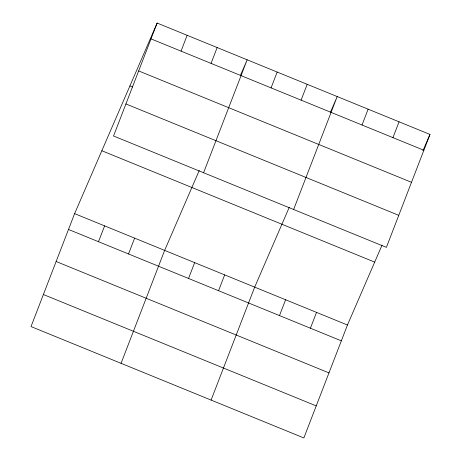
<?xml version="1.0" encoding="UTF-8"?>
<svg xmlns="http://www.w3.org/2000/svg" width="461" height="461" viewBox="0 0 461 461"><rect width="100%" height="100%" fill="white"/><g stroke="black" fill="none" stroke-linecap="round" stroke-linejoin="round"><path stroke-width="0.69" d="M157.132 23.05L113.55 135.995L386.399 247.373L429.98 134.428L157.132 23.05L74.601 213.627L31.02 326.572L303.868 437.95L347.45 325.005L382.054 245.096M98.504 241.708L104.612 225.878M181.035 51.131L187.143 35.301M128.521 253.959L134.629 238.13M211.052 63.382L217.16 47.552M121.059 363.326L164.64 250.381L199.244 170.472M203.589 172.748L247.171 59.803L240.36 75.529M188.549 278.461L194.657 262.632M271.074 87.89L277.182 72.054M218.56 290.712L224.668 274.883M301.091 100.141L307.199 84.311M211.098 400.079L254.679 287.134L289.289 207.231M293.628 209.507L337.21 96.562L330.404 112.282M279.499 315.589L285.607 299.759M362.029 125.012L368.137 109.182M310.42 328.215L316.528 312.385M392.951 137.637L399.059 121.808M422.887 150.805L429.98 134.428M151.024 38.88L423.872 150.257M138.657 70.931L411.506 182.308M129.898 85.942L132.503 87.008M125.916 103.944L398.765 215.327M101.835 150.735L374.684 262.113M74.601 213.627L347.45 325.005M68.493 229.457L341.342 340.835M56.127 261.502L328.975 372.886M43.386 294.521L316.234 405.905"/></g></svg>
